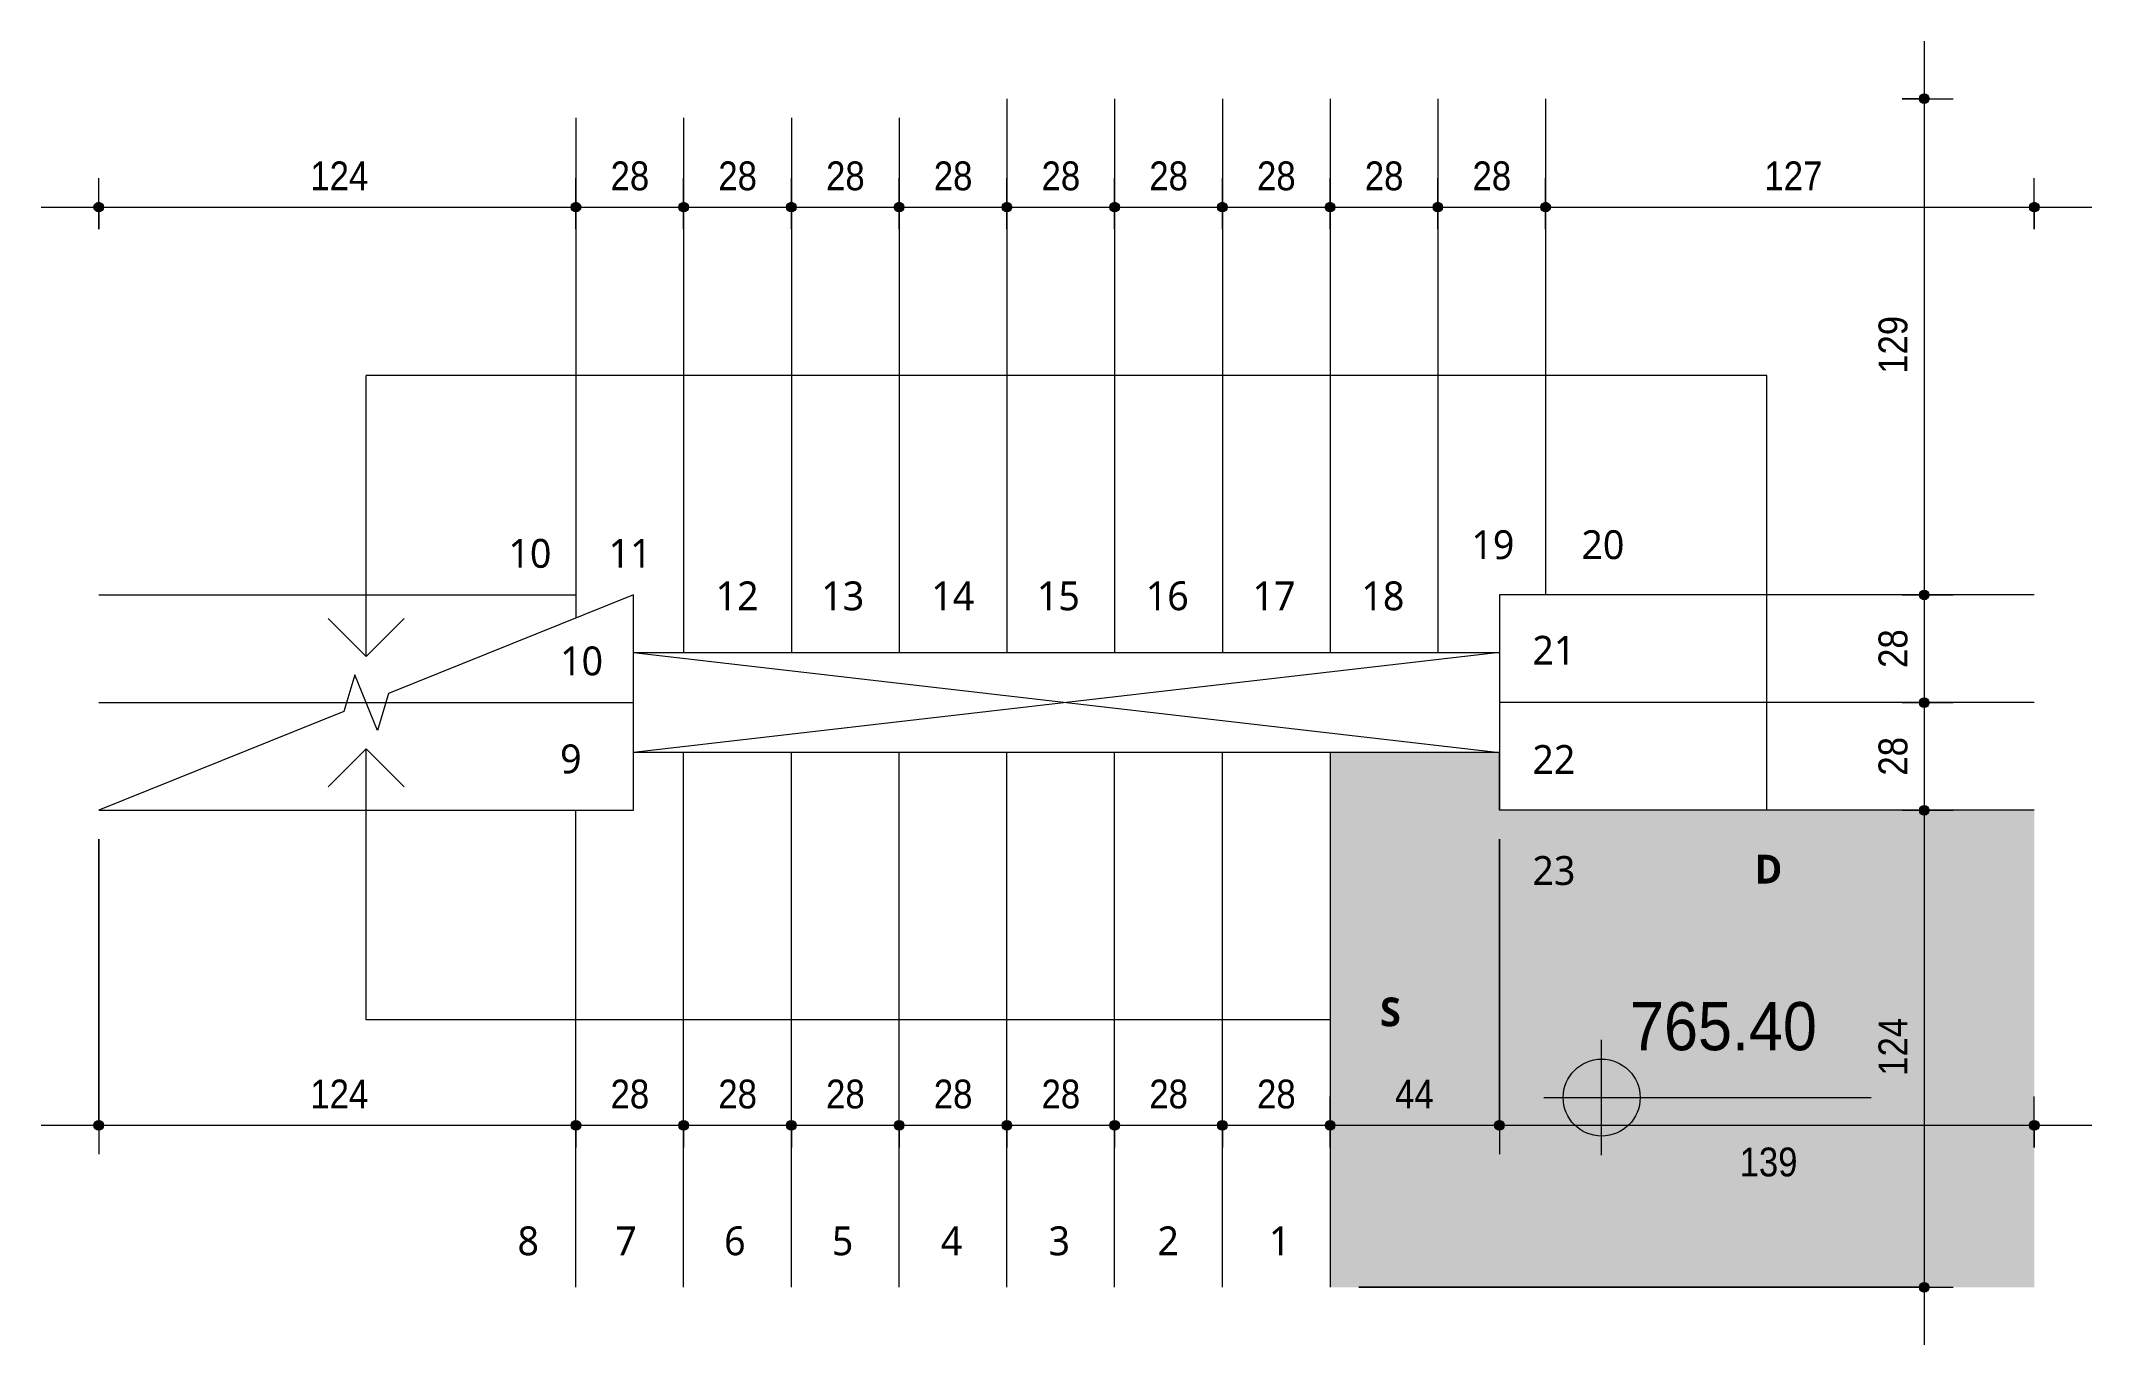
# Model space of a CAD drawing. Header units: centimetres. Extents: x -2136 to 34701, y -1430 to 84208.
# Drawn here: x 31724 to 32257, y 331 to 670 of the extents above.
import ezdxf

# ---------------------------------------------------------------- set-up
doc = ezdxf.new("R2010")
doc.units = ezdxf.units.CM
doc.linetypes.add('Projeção', pattern=[0.396875, 0.238125, -0.15875])
for name, color, linetype, lineweight in [('A-ANNO-DIMS', 7, 'Continuous', 9), ('A-ANNO-DIMS-50', 7, 'Continuous', 9), ('A-DETL', 7, 'Continuous', 18), ('A-DETL-GENF', 7, 'Continuous', 18), ('G-ANNO-DIMS', 7, 'Continuous', 9), ('G-ANNO-TEXT', 7, 'Continuous', 9), ('S-STRS', 7, 'Continuous', 18), ('S-STRS-MBND', 7, 'Projeção', 18)]:
    doc.layers.add(name, color=color, linetype=linetype, lineweight=lineweight)
doc.styles.add('Fira Sans', font='FiraSans-Regular.ttf', dxfattribs={"width": 0.95, "height": 12.5})
doc.styles.add('Fira Sans_2', font='FiraSans-Regular.ttf', dxfattribs={"width": 0.9, "height": 7.5})
doc.styles.add('Gadugi_3', font='gadugi.ttf', dxfattribs={"height": 7.5})
doc.styles.add('Gadugi_B', font='gadugib.ttf', dxfattribs={"height": 7.5})
doc.dimstyles.new('PED_R80_1_5mm_ACIMA_As_ESQ__R00_2', dxfattribs={"dimscale": 30.48, "dimtxt": 10.229846, "dimasz": 0.328084, "dimexe": 0.246063, "dimexo": 0.246063, "dimgap": 0.049213, "dimtad": 1, "dimdec": 1, "dimrnd": 0.5, "dimdsep": 46, "dimtxsty": 'Fira Sans_2', "dimblk1": 'DOTSMALL', "dimblk2": 'DOTSMALL', "dimsah": 1, "dimcen": 0.09, "dimdle": 0.492126, "dimazin": 0, "dimtfac": 1, "dimtdec": 4, "dimtix": 1, "dimtmove": 2, "dimatfit": 3, "dimfxl": 1, "dimtvp": 1, "dimtolj": 1, "dimtzin": 0, "dimarcsym": 2})
doc.dimstyles.new('PED_R80_1_5mm_ACIMA_As_ESQ__R00_7', dxfattribs={"dimscale": 30.48, "dimtxt": 10.229846, "dimasz": 0.328084, "dimexe": 0.246063, "dimexo": 0.246063, "dimgap": 0.049213, "dimtad": 1, "dimdec": 1, "dimrnd": 0.5, "dimdsep": 46, "dimtxsty": 'Fira Sans_2', "dimblk1": 'DOTSMALL', "dimblk2": 'DOTSMALL', "dimsah": 1, "dimcen": 0.09, "dimdle": 0.492126, "dimazin": 0, "dimtfac": 1, "dimtdec": 4, "dimtix": 1, "dimtmove": 0, "dimatfit": 3, "dimfxl": 1, "dimtvp": 1, "dimtolj": 1, "dimtzin": 0, "dimarcsym": 2})

# ---------------------------------------------------------------- blocks, each defined once
blk = doc.blocks.new('Elevações de ponto - M_Cota de elevação - Alvo preenchido-10609-PL K 101 - FORMA DA ESCADA 5º PAV')
at = {"layer": 'G-ANNO-DIMS'}
h = blk.add_hatch(color=256, dxfattribs=at)
edge = h.paths.add_edge_path(flags=0)
edge.add_line((0, 0), (-0.2, 0))
edge.add_arc((0, 0), 0.2, 90, 180, ccw=False)
edge.add_line((0, 0.2), (0, 0))
h = blk.add_hatch(color=256, dxfattribs=at)
edge = h.paths.add_edge_path(flags=0)
edge.add_line((0, 0), (0.2, 0))
edge.add_arc((0, 0), 0.2, 270, 360, ccw=False)
edge.add_line((0, -0.2), (0, 0))
for p, q in [((0, -0.3), (0, 0.3)), ((-0.3, 0), (1.4, 0))]:
    blk.add_line(p, q, dxfattribs=at)
blk.add_circle((0, 0), 0.2, dxfattribs=at)
blk = doc.blocks.new('DIMBLOCK1149-PL K 101 - FORMA DA ESCADA 5º PAV')
at = {"layer": 'A-ANNO-DIMS-50', "true_color": 0x000032}
h = blk.add_hatch(color=178, dxfattribs=at)
edge = h.paths.add_edge_path(flags=0)
edge.add_arc((31738.66, 626.56), 1.25, 0, 360)
h = blk.add_hatch(color=178, dxfattribs=at)
edge = h.paths.add_edge_path(flags=0)
edge.add_arc((31862.66, 626.56), 1.25, 0, 360)
at = {"layer": 'A-ANNO-DIMS-50', "color": 178, "true_color": 0x000032}
for p, q in [((31738.66, 620.83), (31738.66, 634.06)), ((31862.66, 620.83), (31862.66, 634.06)), ((31723.66, 626.56), (31862.66, 626.56)), ((31738.66, 626.56), (31738.66, 620.83)), ((31862.66, 626.56), (31862.66, 620.83))]:
    blk.add_line(p, q, dxfattribs=at)
for centre in [(31738.66, 626.56), (31862.66, 626.56)]:
    blk.add_circle(centre, 1.25, dxfattribs=at)
at = {"layer": 'A-ANNO-DIMS-50', "color": 0, "insert": (31793.64, 638.44), "char_height": 7.5, "width": 16.8399, "attachment_point": 1, "rotation": 0, "line_spacing_factor": 1.049215, "style": 'Fira Sans_2'}
blk.add_mtext('124', dxfattribs=at)
blk = doc.blocks.new('_DotSmall')
at = {"color": 0, "linetype": 'ByBlock', "const_width": 0.5}
blk.add_lwpolyline([(-0.0625, 0, 1), (0.0625, 0, 1)], format="xyb", close=True, dxfattribs=at)
blk = doc.blocks.new('DIMBLOCK1150-PL K 101 - FORMA DA ESCADA 5º PAV')
at = {"layer": 'A-ANNO-DIMS-50', "true_color": 0x000032}
h = blk.add_hatch(color=178, dxfattribs=at)
edge = h.paths.add_edge_path(flags=0)
edge.add_arc((31862.66, 626.56), 1.25, 0, 360)
h = blk.add_hatch(color=178, dxfattribs=at)
edge = h.paths.add_edge_path(flags=0)
edge.add_arc((31890.66, 626.56), 1.25, 0, 360)
at = {"layer": 'A-ANNO-DIMS-50', "color": 178, "true_color": 0x000032}
for p, q in [((31862.66, 620.83), (31862.66, 634.06)), ((31890.66, 620.83), (31890.66, 634.06)), ((31862.66, 626.56), (31890.66, 626.56)), ((31862.66, 626.56), (31862.66, 620.83)), ((31890.66, 626.56), (31890.66, 620.83))]:
    blk.add_line(p, q, dxfattribs=at)
for centre in [(31862.66, 626.56), (31890.66, 626.56)]:
    blk.add_circle(centre, 1.25, dxfattribs=at)
at = {"layer": 'A-ANNO-DIMS-50', "color": 0, "insert": (31871.67, 638.44), "char_height": 7.5, "width": 11.9611, "attachment_point": 1, "rotation": 0, "line_spacing_factor": 1.049215, "style": 'Fira Sans_2'}
blk.add_mtext('28', dxfattribs=at)
blk = doc.blocks.new('DIMBLOCK1151-PL K 101 - FORMA DA ESCADA 5º PAV')
at = {"layer": 'A-ANNO-DIMS-50', "true_color": 0x000032}
h = blk.add_hatch(color=178, dxfattribs=at)
edge = h.paths.add_edge_path(flags=0)
edge.add_arc((31890.66, 626.56), 1.25, 0, 360)
h = blk.add_hatch(color=178, dxfattribs=at)
edge = h.paths.add_edge_path(flags=0)
edge.add_arc((31918.66, 626.56), 1.25, 0, 360)
at = {"layer": 'A-ANNO-DIMS-50', "color": 178, "true_color": 0x000032}
for p, q in [((31890.66, 620.83), (31890.66, 634.06)), ((31918.66, 620.83), (31918.66, 634.06)), ((31890.66, 626.56), (31918.66, 626.56)), ((31890.66, 626.56), (31890.66, 620.83)), ((31918.66, 626.56), (31918.66, 620.83))]:
    blk.add_line(p, q, dxfattribs=at)
for centre in [(31890.66, 626.56), (31918.66, 626.56)]:
    blk.add_circle(centre, 1.25, dxfattribs=at)
at = {"layer": 'A-ANNO-DIMS-50', "color": 0, "insert": (31899.67, 638.44), "char_height": 7.5, "width": 11.9611, "attachment_point": 1, "rotation": 0, "line_spacing_factor": 1.049215, "style": 'Fira Sans_2'}
blk.add_mtext('28', dxfattribs=at)
blk = doc.blocks.new('DIMBLOCK1152-PL K 101 - FORMA DA ESCADA 5º PAV')
at = {"layer": 'A-ANNO-DIMS-50', "true_color": 0x000032}
h = blk.add_hatch(color=178, dxfattribs=at)
edge = h.paths.add_edge_path(flags=0)
edge.add_arc((31918.66, 626.56), 1.25, 0, 360)
h = blk.add_hatch(color=178, dxfattribs=at)
edge = h.paths.add_edge_path(flags=0)
edge.add_arc((31946.66, 626.56), 1.25, 0, 360)
at = {"layer": 'A-ANNO-DIMS-50', "color": 178, "true_color": 0x000032}
for p, q in [((31918.66, 620.83), (31918.66, 634.06)), ((31946.66, 620.83), (31946.66, 634.06)), ((31918.66, 626.56), (31946.66, 626.56)), ((31918.66, 626.56), (31918.66, 620.83)), ((31946.66, 626.56), (31946.66, 620.83))]:
    blk.add_line(p, q, dxfattribs=at)
for centre in [(31918.66, 626.56), (31946.66, 626.56)]:
    blk.add_circle(centre, 1.25, dxfattribs=at)
at = {"layer": 'A-ANNO-DIMS-50', "color": 0, "insert": (31927.67, 638.44), "char_height": 7.5, "width": 11.9611, "attachment_point": 1, "rotation": 0, "line_spacing_factor": 1.049215, "style": 'Fira Sans_2'}
blk.add_mtext('28', dxfattribs=at)
blk = doc.blocks.new('DIMBLOCK1153-PL K 101 - FORMA DA ESCADA 5º PAV')
at = {"layer": 'A-ANNO-DIMS-50', "true_color": 0x000032}
h = blk.add_hatch(color=178, dxfattribs=at)
edge = h.paths.add_edge_path(flags=0)
edge.add_arc((31946.66, 626.56), 1.25, 0, 360)
h = blk.add_hatch(color=178, dxfattribs=at)
edge = h.paths.add_edge_path(flags=0)
edge.add_arc((31974.66, 626.56), 1.25, 0, 360)
at = {"layer": 'A-ANNO-DIMS-50', "color": 178, "true_color": 0x000032}
for p, q in [((31946.66, 620.83), (31946.66, 634.06)), ((31974.66, 620.83), (31974.66, 634.06)), ((31946.66, 626.56), (31974.66, 626.56)), ((31946.66, 626.56), (31946.66, 620.83)), ((31974.66, 626.56), (31974.66, 620.83))]:
    blk.add_line(p, q, dxfattribs=at)
for centre in [(31946.66, 626.56), (31974.66, 626.56)]:
    blk.add_circle(centre, 1.25, dxfattribs=at)
at = {"layer": 'A-ANNO-DIMS-50', "color": 0, "insert": (31955.67, 638.44), "char_height": 7.5, "width": 11.9611, "attachment_point": 1, "rotation": 0, "line_spacing_factor": 1.049215, "style": 'Fira Sans_2'}
blk.add_mtext('28', dxfattribs=at)
blk = doc.blocks.new('DIMBLOCK1154-PL K 101 - FORMA DA ESCADA 5º PAV')
at = {"layer": 'A-ANNO-DIMS-50', "true_color": 0x000032}
h = blk.add_hatch(color=178, dxfattribs=at)
edge = h.paths.add_edge_path(flags=0)
edge.add_arc((31974.66, 626.56), 1.25, 0, 360)
h = blk.add_hatch(color=178, dxfattribs=at)
edge = h.paths.add_edge_path(flags=0)
edge.add_arc((32002.66, 626.56), 1.25, 0, 360)
at = {"layer": 'A-ANNO-DIMS-50', "color": 178, "true_color": 0x000032}
for p, q in [((31974.66, 620.83), (31974.66, 634.06)), ((32002.66, 620.83), (32002.66, 634.06)), ((31974.66, 626.56), (32002.66, 626.56)), ((31974.66, 626.56), (31974.66, 620.83)), ((32002.66, 626.56), (32002.66, 620.83))]:
    blk.add_line(p, q, dxfattribs=at)
for centre in [(31974.66, 626.56), (32002.66, 626.56)]:
    blk.add_circle(centre, 1.25, dxfattribs=at)
at = {"layer": 'A-ANNO-DIMS-50', "color": 0, "insert": (31983.67, 638.44), "char_height": 7.5, "width": 11.9611, "attachment_point": 1, "rotation": 0, "line_spacing_factor": 1.049215, "style": 'Fira Sans_2'}
blk.add_mtext('28', dxfattribs=at)
blk = doc.blocks.new('DIMBLOCK1155-PL K 101 - FORMA DA ESCADA 5º PAV')
at = {"layer": 'A-ANNO-DIMS-50', "true_color": 0x000032}
h = blk.add_hatch(color=178, dxfattribs=at)
edge = h.paths.add_edge_path(flags=0)
edge.add_arc((32002.66, 626.56), 1.25, 0, 360)
h = blk.add_hatch(color=178, dxfattribs=at)
edge = h.paths.add_edge_path(flags=0)
edge.add_arc((32030.66, 626.56), 1.25, 0, 360)
at = {"layer": 'A-ANNO-DIMS-50', "color": 178, "true_color": 0x000032}
for p, q in [((32002.66, 620.83), (32002.66, 634.06)), ((32030.66, 620.83), (32030.66, 634.06)), ((32002.66, 626.56), (32030.66, 626.56)), ((32002.66, 626.56), (32002.66, 620.83)), ((32030.66, 626.56), (32030.66, 620.83))]:
    blk.add_line(p, q, dxfattribs=at)
for centre in [(32002.66, 626.56), (32030.66, 626.56)]:
    blk.add_circle(centre, 1.25, dxfattribs=at)
at = {"layer": 'A-ANNO-DIMS-50', "color": 0, "insert": (32011.67, 638.44), "char_height": 7.5, "width": 11.9611, "attachment_point": 1, "rotation": 0, "line_spacing_factor": 1.049215, "style": 'Fira Sans_2'}
blk.add_mtext('28', dxfattribs=at)
blk = doc.blocks.new('DIMBLOCK1156-PL K 101 - FORMA DA ESCADA 5º PAV')
at = {"layer": 'A-ANNO-DIMS-50', "true_color": 0x000032}
h = blk.add_hatch(color=178, dxfattribs=at)
edge = h.paths.add_edge_path(flags=0)
edge.add_arc((32030.66, 626.56), 1.25, 0, 360)
h = blk.add_hatch(color=178, dxfattribs=at)
edge = h.paths.add_edge_path(flags=0)
edge.add_arc((32058.66, 626.56), 1.25, 0, 360)
at = {"layer": 'A-ANNO-DIMS-50', "color": 178, "true_color": 0x000032}
for p, q in [((32030.66, 620.83), (32030.66, 634.06)), ((32058.66, 620.83), (32058.66, 634.06)), ((32030.66, 626.56), (32058.66, 626.56)), ((32030.66, 626.56), (32030.66, 620.83)), ((32058.66, 626.56), (32058.66, 620.83))]:
    blk.add_line(p, q, dxfattribs=at)
for centre in [(32030.66, 626.56), (32058.66, 626.56)]:
    blk.add_circle(centre, 1.25, dxfattribs=at)
at = {"layer": 'A-ANNO-DIMS-50', "color": 0, "insert": (32039.67, 638.44), "char_height": 7.5, "width": 11.9611, "attachment_point": 1, "rotation": 0, "line_spacing_factor": 1.049215, "style": 'Fira Sans_2'}
blk.add_mtext('28', dxfattribs=at)
blk = doc.blocks.new('DIMBLOCK1157-PL K 101 - FORMA DA ESCADA 5º PAV')
at = {"layer": 'A-ANNO-DIMS-50', "true_color": 0x000032}
h = blk.add_hatch(color=178, dxfattribs=at)
edge = h.paths.add_edge_path(flags=0)
edge.add_arc((32058.66, 626.56), 1.25, 0, 360)
h = blk.add_hatch(color=178, dxfattribs=at)
edge = h.paths.add_edge_path(flags=0)
edge.add_arc((32086.66, 626.56), 1.25, 0, 360)
at = {"layer": 'A-ANNO-DIMS-50', "color": 178, "true_color": 0x000032}
for p, q in [((32058.66, 620.83), (32058.66, 634.06)), ((32086.66, 620.83), (32086.66, 634.06)), ((32058.66, 626.56), (32086.66, 626.56)), ((32058.66, 626.56), (32058.66, 620.83)), ((32086.66, 626.56), (32086.66, 620.83))]:
    blk.add_line(p, q, dxfattribs=at)
for centre in [(32058.66, 626.56), (32086.66, 626.56)]:
    blk.add_circle(centre, 1.25, dxfattribs=at)
at = {"layer": 'A-ANNO-DIMS-50', "color": 0, "insert": (32067.67, 638.44), "char_height": 7.5, "width": 11.9611, "attachment_point": 1, "rotation": 0, "line_spacing_factor": 1.049215, "style": 'Fira Sans_2'}
blk.add_mtext('28', dxfattribs=at)
blk = doc.blocks.new('DIMBLOCK1158-PL K 101 - FORMA DA ESCADA 5º PAV')
at = {"layer": 'A-ANNO-DIMS-50', "true_color": 0x000032}
h = blk.add_hatch(color=178, dxfattribs=at)
edge = h.paths.add_edge_path(flags=0)
edge.add_arc((32086.66, 626.56), 1.25, 0, 360)
h = blk.add_hatch(color=178, dxfattribs=at)
edge = h.paths.add_edge_path(flags=0)
edge.add_arc((32114.66, 626.56), 1.25, 0, 360)
at = {"layer": 'A-ANNO-DIMS-50', "color": 178, "true_color": 0x000032}
for p, q in [((32086.66, 620.83), (32086.66, 634.06)), ((32114.66, 620.83), (32114.66, 634.06)), ((32086.66, 626.56), (32114.66, 626.56)), ((32086.66, 626.56), (32086.66, 620.83)), ((32114.66, 626.56), (32114.66, 620.83))]:
    blk.add_line(p, q, dxfattribs=at)
for centre in [(32086.66, 626.56), (32114.66, 626.56)]:
    blk.add_circle(centre, 1.25, dxfattribs=at)
at = {"layer": 'A-ANNO-DIMS-50', "color": 0, "insert": (32095.67, 638.44), "char_height": 7.5, "width": 11.9611, "attachment_point": 1, "rotation": 0, "line_spacing_factor": 1.049215, "style": 'Fira Sans_2'}
blk.add_mtext('28', dxfattribs=at)
blk = doc.blocks.new('DIMBLOCK1159-PL K 101 - FORMA DA ESCADA 5º PAV')
at = {"layer": 'A-ANNO-DIMS-50', "true_color": 0x000032}
h = blk.add_hatch(color=178, dxfattribs=at)
edge = h.paths.add_edge_path(flags=0)
edge.add_arc((32114.66, 626.56), 1.25, 0, 360)
h = blk.add_hatch(color=178, dxfattribs=at)
edge = h.paths.add_edge_path(flags=0)
edge.add_arc((32241.66, 626.56), 1.25, 0, 360)
at = {"layer": 'A-ANNO-DIMS-50', "color": 178, "true_color": 0x000032}
for p, q in [((32114.66, 620.83), (32114.66, 634.06)), ((32241.66, 620.83), (32241.66, 634.06)), ((32114.66, 626.56), (32256.66, 626.56)), ((32114.66, 626.56), (32114.66, 620.83)), ((32241.66, 626.56), (32241.66, 620.83))]:
    blk.add_line(p, q, dxfattribs=at)
for centre in [(32114.66, 626.56), (32241.66, 626.56)]:
    blk.add_circle(centre, 1.25, dxfattribs=at)
at = {"layer": 'A-ANNO-DIMS-50', "color": 0, "insert": (32171.53, 638.44), "char_height": 7.5, "width": 15.8956, "attachment_point": 1, "rotation": 0, "line_spacing_factor": 1.049215, "style": 'Fira Sans_2'}
blk.add_mtext('127', dxfattribs=at)
blk = doc.blocks.new('DIMBLOCK1160-PL K 101 - FORMA DA ESCADA 5º PAV')
at = {"layer": 'A-ANNO-DIMS-50', "true_color": 0x000032}
h = blk.add_hatch(color=178, dxfattribs=at)
edge = h.paths.add_edge_path(flags=0)
edge.add_arc((32213.06, 654.75), 1.25, 0, 360)
h = blk.add_hatch(color=178, dxfattribs=at)
edge = h.paths.add_edge_path(flags=0)
edge.add_arc((32213.06, 525.75), 1.25, 0, 360)
at = {"layer": 'A-ANNO-DIMS-50', "color": 178, "true_color": 0x000032}
for p, q in [((32213.06, 669.75), (32213.06, 525.75)), ((32207.33, 654.75), (32220.56, 654.75)), ((32213.06, 654.75), (32207.33, 654.75)), ((32207.33, 525.75), (32220.56, 525.75)), ((32213.06, 525.75), (32207.33, 525.75))]:
    blk.add_line(p, q, dxfattribs=at)
for centre in [(32213.06, 654.75), (32213.06, 525.75)]:
    blk.add_circle(centre, 1.25, dxfattribs=at)
at = {"layer": 'A-ANNO-DIMS-50', "color": 0, "insert": (32201.18, 583.23), "char_height": 7.5, "width": 16.8399, "attachment_point": 1, "rotation": 90, "line_spacing_factor": 1.049215, "style": 'Fira Sans_2'}
blk.add_mtext('129', dxfattribs=at)
blk = doc.blocks.new('DIMBLOCK1161-PL K 101 - FORMA DA ESCADA 5º PAV')
at = {"layer": 'A-ANNO-DIMS-50', "true_color": 0x000032}
h = blk.add_hatch(color=178, dxfattribs=at)
edge = h.paths.add_edge_path(flags=0)
edge.add_arc((32213.06, 525.75), 1.25, 0, 360)
h = blk.add_hatch(color=178, dxfattribs=at)
edge = h.paths.add_edge_path(flags=0)
edge.add_arc((32213.06, 497.75), 1.25, 0, 360)
at = {"layer": 'A-ANNO-DIMS-50', "color": 178, "true_color": 0x000032}
for p, q in [((32207.33, 525.75), (32220.56, 525.75)), ((32213.06, 525.75), (32207.33, 525.75)), ((32213.06, 525.75), (32213.06, 497.75)), ((32207.33, 497.75), (32220.56, 497.75)), ((32213.06, 497.75), (32207.33, 497.75))]:
    blk.add_line(p, q, dxfattribs=at)
for centre in [(32213.06, 525.75), (32213.06, 497.75)]:
    blk.add_circle(centre, 1.25, dxfattribs=at)
at = {"layer": 'A-ANNO-DIMS-50', "color": 0, "insert": (32201.18, 506.77), "char_height": 7.5, "width": 11.9611, "attachment_point": 1, "rotation": 90, "line_spacing_factor": 1.049215, "style": 'Fira Sans_2'}
blk.add_mtext('28', dxfattribs=at)
blk = doc.blocks.new('DIMBLOCK1162-PL K 101 - FORMA DA ESCADA 5º PAV')
at = {"layer": 'A-ANNO-DIMS-50', "true_color": 0x000032}
h = blk.add_hatch(color=178, dxfattribs=at)
edge = h.paths.add_edge_path(flags=0)
edge.add_arc((32213.06, 497.75), 1.25, 0, 360)
h = blk.add_hatch(color=178, dxfattribs=at)
edge = h.paths.add_edge_path(flags=0)
edge.add_arc((32213.06, 469.75), 1.25, 0, 360)
at = {"layer": 'A-ANNO-DIMS-50', "color": 178, "true_color": 0x000032}
for p, q in [((32207.33, 497.75), (32220.56, 497.75)), ((32213.06, 497.75), (32207.33, 497.75)), ((32213.06, 497.75), (32213.06, 469.75)), ((32207.33, 469.75), (32220.56, 469.75)), ((32213.06, 469.75), (32207.33, 469.75))]:
    blk.add_line(p, q, dxfattribs=at)
for centre in [(32213.06, 497.75), (32213.06, 469.75)]:
    blk.add_circle(centre, 1.25, dxfattribs=at)
at = {"layer": 'A-ANNO-DIMS-50', "color": 0, "insert": (32201.18, 478.77), "char_height": 7.5, "width": 11.9611, "attachment_point": 1, "rotation": 90, "line_spacing_factor": 1.049215, "style": 'Fira Sans_2'}
blk.add_mtext('28', dxfattribs=at)
blk = doc.blocks.new('DIMBLOCK1163-PL K 101 - FORMA DA ESCADA 5º PAV')
at = {"layer": 'A-ANNO-DIMS-50', "true_color": 0x000032}
h = blk.add_hatch(color=178, dxfattribs=at)
edge = h.paths.add_edge_path(flags=0)
edge.add_arc((32213.06, 469.75), 1.25, 0, 360)
h = blk.add_hatch(color=178, dxfattribs=at)
edge = h.paths.add_edge_path(flags=0)
edge.add_arc((32213.06, 345.75), 1.25, 0, 360)
at = {"layer": 'A-ANNO-DIMS-50', "color": 178, "true_color": 0x000032}
for p, q in [((32207.33, 469.75), (32220.56, 469.75)), ((32213.06, 469.75), (32207.33, 469.75)), ((32213.06, 469.75), (32213.06, 330.75)), ((32066.16, 345.75), (32220.56, 345.75)), ((32213.06, 345.75), (32066.16, 345.75))]:
    blk.add_line(p, q, dxfattribs=at)
for centre in [(32213.06, 469.75), (32213.06, 345.75)]:
    blk.add_circle(centre, 1.25, dxfattribs=at)
at = {"layer": 'A-ANNO-DIMS-50', "color": 0, "insert": (32201.18, 400.73), "char_height": 7.5, "width": 16.8399, "attachment_point": 1, "rotation": 90, "line_spacing_factor": 1.049215, "style": 'Fira Sans_2'}
blk.add_mtext('124', dxfattribs=at)
blk = doc.blocks.new('DIMBLOCK1164-PL K 101 - FORMA DA ESCADA 5º PAV')
at = {"layer": 'A-ANNO-DIMS-50', "true_color": 0x000032}
h = blk.add_hatch(color=178, dxfattribs=at)
edge = h.paths.add_edge_path(flags=0)
edge.add_arc((31738.66, 387.86), 1.25, 0, 360)
h = blk.add_hatch(color=178, dxfattribs=at)
edge = h.paths.add_edge_path(flags=0)
edge.add_arc((31862.66, 387.86), 1.25, 0, 360)
at = {"layer": 'A-ANNO-DIMS-50', "color": 178, "true_color": 0x000032}
for p, q in [((31738.66, 462.25), (31738.66, 380.36)), ((31738.66, 387.86), (31738.66, 462.25)), ((31862.66, 382.13), (31862.66, 395.36)), ((31723.66, 387.86), (31862.66, 387.86)), ((31862.66, 387.86), (31862.66, 382.13))]:
    blk.add_line(p, q, dxfattribs=at)
for centre in [(31738.66, 387.86), (31862.66, 387.86)]:
    blk.add_circle(centre, 1.25, dxfattribs=at)
at = {"layer": 'A-ANNO-DIMS-50', "color": 0, "insert": (31793.64, 399.75), "char_height": 7.5, "width": 16.8399, "attachment_point": 1, "line_spacing_factor": 1.049215, "style": 'Fira Sans_2'}
blk.add_mtext('124', dxfattribs=at)
blk = doc.blocks.new('DIMBLOCK1165-PL K 101 - FORMA DA ESCADA 5º PAV')
at = {"layer": 'A-ANNO-DIMS-50', "true_color": 0x000032}
h = blk.add_hatch(color=178, dxfattribs=at)
edge = h.paths.add_edge_path(flags=0)
edge.add_arc((31862.66, 387.86), 1.25, 0, 360)
h = blk.add_hatch(color=178, dxfattribs=at)
edge = h.paths.add_edge_path(flags=0)
edge.add_arc((31890.66, 387.86), 1.25, 0, 360)
at = {"layer": 'A-ANNO-DIMS-50', "color": 178, "true_color": 0x000032}
for p, q in [((31862.66, 382.13), (31862.66, 395.36)), ((31890.66, 382.13), (31890.66, 395.36)), ((31862.66, 387.86), (31890.66, 387.86)), ((31862.66, 387.86), (31862.66, 382.13)), ((31890.66, 387.86), (31890.66, 382.13))]:
    blk.add_line(p, q, dxfattribs=at)
for centre in [(31862.66, 387.86), (31890.66, 387.86)]:
    blk.add_circle(centre, 1.25, dxfattribs=at)
at = {"layer": 'A-ANNO-DIMS-50', "color": 0, "insert": (31871.67, 399.75), "char_height": 7.5, "width": 11.9611, "attachment_point": 1, "line_spacing_factor": 1.049215, "style": 'Fira Sans_2'}
blk.add_mtext('28', dxfattribs=at)
blk = doc.blocks.new('DIMBLOCK1166-PL K 101 - FORMA DA ESCADA 5º PAV')
at = {"layer": 'A-ANNO-DIMS-50', "true_color": 0x000032}
h = blk.add_hatch(color=178, dxfattribs=at)
edge = h.paths.add_edge_path(flags=0)
edge.add_arc((31890.66, 387.86), 1.25, 0, 360)
h = blk.add_hatch(color=178, dxfattribs=at)
edge = h.paths.add_edge_path(flags=0)
edge.add_arc((31918.66, 387.86), 1.25, 0, 360)
at = {"layer": 'A-ANNO-DIMS-50', "color": 178, "true_color": 0x000032}
for p, q in [((31890.66, 382.13), (31890.66, 395.36)), ((31918.66, 382.13), (31918.66, 395.36)), ((31890.66, 387.86), (31918.66, 387.86)), ((31890.66, 387.86), (31890.66, 382.13)), ((31918.66, 387.86), (31918.66, 382.13))]:
    blk.add_line(p, q, dxfattribs=at)
for centre in [(31890.66, 387.86), (31918.66, 387.86)]:
    blk.add_circle(centre, 1.25, dxfattribs=at)
at = {"layer": 'A-ANNO-DIMS-50', "color": 0, "insert": (31899.67, 399.75), "char_height": 7.5, "width": 11.9611, "attachment_point": 1, "line_spacing_factor": 1.049215, "style": 'Fira Sans_2'}
blk.add_mtext('28', dxfattribs=at)
blk = doc.blocks.new('DIMBLOCK1167-PL K 101 - FORMA DA ESCADA 5º PAV')
at = {"layer": 'A-ANNO-DIMS-50', "true_color": 0x000032}
h = blk.add_hatch(color=178, dxfattribs=at)
edge = h.paths.add_edge_path(flags=0)
edge.add_arc((31918.66, 387.86), 1.25, 0, 360)
h = blk.add_hatch(color=178, dxfattribs=at)
edge = h.paths.add_edge_path(flags=0)
edge.add_arc((31946.66, 387.86), 1.25, 0, 360)
at = {"layer": 'A-ANNO-DIMS-50', "color": 178, "true_color": 0x000032}
for p, q in [((31918.66, 382.13), (31918.66, 395.36)), ((31946.66, 382.13), (31946.66, 395.36)), ((31918.66, 387.86), (31946.66, 387.86)), ((31918.66, 387.86), (31918.66, 382.13)), ((31946.66, 387.86), (31946.66, 382.13))]:
    blk.add_line(p, q, dxfattribs=at)
for centre in [(31918.66, 387.86), (31946.66, 387.86)]:
    blk.add_circle(centre, 1.25, dxfattribs=at)
at = {"layer": 'A-ANNO-DIMS-50', "color": 0, "insert": (31927.67, 399.75), "char_height": 7.5, "width": 11.9611, "attachment_point": 1, "line_spacing_factor": 1.049215, "style": 'Fira Sans_2'}
blk.add_mtext('28', dxfattribs=at)
blk = doc.blocks.new('DIMBLOCK1168-PL K 101 - FORMA DA ESCADA 5º PAV')
at = {"layer": 'A-ANNO-DIMS-50', "true_color": 0x000032}
h = blk.add_hatch(color=178, dxfattribs=at)
edge = h.paths.add_edge_path(flags=0)
edge.add_arc((31946.66, 387.86), 1.25, 0, 360)
h = blk.add_hatch(color=178, dxfattribs=at)
edge = h.paths.add_edge_path(flags=0)
edge.add_arc((31974.66, 387.86), 1.25, 0, 360)
at = {"layer": 'A-ANNO-DIMS-50', "color": 178, "true_color": 0x000032}
for p, q in [((31946.66, 382.13), (31946.66, 395.36)), ((31974.66, 382.13), (31974.66, 395.36)), ((31946.66, 387.86), (31974.66, 387.86)), ((31946.66, 387.86), (31946.66, 382.13)), ((31974.66, 387.86), (31974.66, 382.13))]:
    blk.add_line(p, q, dxfattribs=at)
for centre in [(31946.66, 387.86), (31974.66, 387.86)]:
    blk.add_circle(centre, 1.25, dxfattribs=at)
at = {"layer": 'A-ANNO-DIMS-50', "color": 0, "insert": (31955.67, 399.75), "char_height": 7.5, "width": 11.9611, "attachment_point": 1, "line_spacing_factor": 1.049215, "style": 'Fira Sans_2'}
blk.add_mtext('28', dxfattribs=at)
blk = doc.blocks.new('DIMBLOCK1169-PL K 101 - FORMA DA ESCADA 5º PAV')
at = {"layer": 'A-ANNO-DIMS-50', "true_color": 0x000032}
h = blk.add_hatch(color=178, dxfattribs=at)
edge = h.paths.add_edge_path(flags=0)
edge.add_arc((31974.66, 387.86), 1.25, 0, 360)
h = blk.add_hatch(color=178, dxfattribs=at)
edge = h.paths.add_edge_path(flags=0)
edge.add_arc((32002.66, 387.86), 1.25, 0, 360)
at = {"layer": 'A-ANNO-DIMS-50', "color": 178, "true_color": 0x000032}
for p, q in [((31974.66, 382.13), (31974.66, 395.36)), ((32002.66, 382.13), (32002.66, 395.36)), ((31974.66, 387.86), (32002.66, 387.86)), ((31974.66, 387.86), (31974.66, 382.13)), ((32002.66, 387.86), (32002.66, 382.13))]:
    blk.add_line(p, q, dxfattribs=at)
for centre in [(31974.66, 387.86), (32002.66, 387.86)]:
    blk.add_circle(centre, 1.25, dxfattribs=at)
at = {"layer": 'A-ANNO-DIMS-50', "color": 0, "insert": (31983.67, 399.75), "char_height": 7.5, "width": 11.9611, "attachment_point": 1, "line_spacing_factor": 1.049215, "style": 'Fira Sans_2'}
blk.add_mtext('28', dxfattribs=at)
blk = doc.blocks.new('DIMBLOCK1170-PL K 101 - FORMA DA ESCADA 5º PAV')
at = {"layer": 'A-ANNO-DIMS-50', "true_color": 0x000032}
h = blk.add_hatch(color=178, dxfattribs=at)
edge = h.paths.add_edge_path(flags=0)
edge.add_arc((32002.66, 387.86), 1.25, 0, 360)
h = blk.add_hatch(color=178, dxfattribs=at)
edge = h.paths.add_edge_path(flags=0)
edge.add_arc((32030.66, 387.86), 1.25, 0, 360)
at = {"layer": 'A-ANNO-DIMS-50', "color": 178, "true_color": 0x000032}
for p, q in [((32002.66, 382.13), (32002.66, 395.36)), ((32030.66, 382.13), (32030.66, 395.36)), ((32002.66, 387.86), (32030.66, 387.86)), ((32002.66, 387.86), (32002.66, 382.13)), ((32030.66, 387.86), (32030.66, 382.13))]:
    blk.add_line(p, q, dxfattribs=at)
for centre in [(32002.66, 387.86), (32030.66, 387.86)]:
    blk.add_circle(centre, 1.25, dxfattribs=at)
at = {"layer": 'A-ANNO-DIMS-50', "color": 0, "insert": (32011.67, 399.75), "char_height": 7.5, "width": 11.9611, "attachment_point": 1, "line_spacing_factor": 1.049215, "style": 'Fira Sans_2'}
blk.add_mtext('28', dxfattribs=at)
blk = doc.blocks.new('DIMBLOCK1171-PL K 101 - FORMA DA ESCADA 5º PAV')
at = {"layer": 'A-ANNO-DIMS-50', "true_color": 0x000032}
h = blk.add_hatch(color=178, dxfattribs=at)
edge = h.paths.add_edge_path(flags=0)
edge.add_arc((32030.66, 387.86), 1.25, 0, 360)
h = blk.add_hatch(color=178, dxfattribs=at)
edge = h.paths.add_edge_path(flags=0)
edge.add_arc((32058.66, 387.86), 1.25, 0, 360)
at = {"layer": 'A-ANNO-DIMS-50', "color": 178, "true_color": 0x000032}
for p, q in [((32030.66, 382.13), (32030.66, 395.36)), ((32058.66, 382.13), (32058.66, 395.36)), ((32030.66, 387.86), (32058.66, 387.86)), ((32030.66, 387.86), (32030.66, 382.13)), ((32058.66, 387.86), (32058.66, 382.13))]:
    blk.add_line(p, q, dxfattribs=at)
for centre in [(32030.66, 387.86), (32058.66, 387.86)]:
    blk.add_circle(centre, 1.25, dxfattribs=at)
at = {"layer": 'A-ANNO-DIMS-50', "color": 0, "insert": (32039.67, 399.75), "char_height": 7.5, "width": 11.9611, "attachment_point": 1, "line_spacing_factor": 1.049215, "style": 'Fira Sans_2'}
blk.add_mtext('28', dxfattribs=at)
blk = doc.blocks.new('DIMBLOCK1172-PL K 101 - FORMA DA ESCADA 5º PAV')
at = {"layer": 'A-ANNO-DIMS-50', "true_color": 0x000032}
h = blk.add_hatch(color=178, dxfattribs=at)
edge = h.paths.add_edge_path(flags=0)
edge.add_arc((32058.66, 387.86), 1.25, 0, 360)
h = blk.add_hatch(color=178, dxfattribs=at)
edge = h.paths.add_edge_path(flags=0)
edge.add_arc((32102.66, 387.86), 1.25, 0, 360)
at = {"layer": 'A-ANNO-DIMS-50', "color": 178, "true_color": 0x000032}
for p, q in [((32102.66, 462.25), (32102.66, 380.36)), ((32102.66, 387.86), (32102.66, 462.25)), ((32058.66, 382.13), (32058.66, 395.36)), ((32058.66, 387.86), (32102.66, 387.86)), ((32058.66, 387.86), (32058.66, 382.13))]:
    blk.add_line(p, q, dxfattribs=at)
for centre in [(32058.66, 387.86), (32102.66, 387.86)]:
    blk.add_circle(centre, 1.25, dxfattribs=at)
at = {"layer": 'A-ANNO-DIMS-50', "color": 0, "insert": (32075.54, 399.75), "char_height": 7.5, "width": 12.2758, "attachment_point": 1, "line_spacing_factor": 1.049215, "style": 'Fira Sans_2'}
blk.add_mtext('44', dxfattribs=at)
blk = doc.blocks.new('DIMBLOCK1173-PL K 101 - FORMA DA ESCADA 5º PAV')
at = {"layer": 'A-ANNO-DIMS-50', "true_color": 0x000032}
h = blk.add_hatch(color=178, dxfattribs=at)
edge = h.paths.add_edge_path(flags=0)
edge.add_arc((32102.66, 387.86), 1.25, 0, 360)
h = blk.add_hatch(color=178, dxfattribs=at)
edge = h.paths.add_edge_path(flags=0)
edge.add_arc((32241.66, 387.86), 1.25, 0, 360)
at = {"layer": 'A-ANNO-DIMS-50', "color": 178, "true_color": 0x000032}
for p, q in [((32102.66, 462.25), (32102.66, 380.36)), ((32102.66, 387.86), (32102.66, 462.25)), ((32241.66, 382.13), (32241.66, 395.36)), ((32102.66, 387.86), (32256.66, 387.86)), ((32241.66, 387.86), (32241.66, 382.13))]:
    blk.add_line(p, q, dxfattribs=at)
for centre in [(32102.66, 387.86), (32241.66, 387.86)]:
    blk.add_circle(centre, 1.25, dxfattribs=at)
at = {"layer": 'A-ANNO-DIMS-50', "color": 0, "insert": (32165.07, 382.08), "char_height": 7.5, "width": 16.9973, "attachment_point": 1, "line_spacing_factor": 1.049215, "style": 'Fira Sans_2'}
blk.add_mtext('139', dxfattribs=at)

msp = doc.modelspace()

# ---------------------------------------------------------------- hatches: boundary and pattern name
at = {"layer": 'A-DETL-GENF', "true_color": 0xa7d7e1}
msp.add_hatch(color=9, dxfattribs=at).paths.add_polyline_path([(32058.66, 345.75), (32241.66, 345.75), (32241.66, 469.75), (32102.66, 469.75), (32102.66, 484.75), (32058.66, 484.75)], flags=0)

# ---------------------------------------------------------------- linework, layer by layer
at = {"layer": 'A-DETL'}
for p, q in [((32172.16, 582.75), (31808.16, 582.75)), ((31808.16, 509.75), (31808.16, 582.75)), ((32172.16, 469.75), (32172.16, 582.75)), ((31808.16, 509.75), (31798.26, 519.65)), ((31808.16, 509.75), (31818.05, 519.65)), ((31877.66, 510.75), (32102.66, 484.75)), ((32102.66, 510.75), (31877.66, 484.75)), ((31808.16, 485.75), (31798.26, 475.85)), ((31808.16, 415.25), (31808.16, 485.75)), ((31808.16, 485.75), (31818.05, 475.85)), ((32058.66, 484.75), (32058.66, 345.75)), ((32102.66, 484.75), (32058.66, 484.75)), ((32102.66, 469.75), (32102.66, 484.75)), ((32102.66, 484.75), (32102.66, 469.75)), ((32241.66, 469.75), (32102.66, 469.75)), ((32058.66, 415.25), (31808.16, 415.25))]:
    msp.add_line(p, q, dxfattribs=at)
at = {"layer": 'S-STRS', "linetype": 'Projeção'}
for p, q in [((31974.66, 654.75), (31974.66, 510.75)), ((32002.66, 654.75), (32002.66, 510.75)), ((32030.66, 654.75), (32030.66, 510.75)), ((32058.66, 654.75), (32058.66, 510.75)), ((32086.66, 654.75), (32086.66, 510.75)), ((32114.66, 654.75), (32114.66, 525.75)), ((31862.66, 649.75), (31862.66, 519.71)), ((31890.66, 649.75), (31890.66, 510.75)), ((31918.66, 649.75), (31918.66, 510.75)), ((31946.66, 649.75), (31946.66, 510.75)), ((31738.66, 525.75), (31862.66, 525.75)), ((32241.66, 525.75), (32102.66, 525.75)), ((31738.66, 497.75), (31803.06, 497.75)), ((31803.06, 497.75), (31808.16, 497.75)), ((31808.16, 497.75), (31813.25, 497.75)), ((31813.25, 497.75), (31877.66, 497.75)), ((32241.66, 497.75), (32102.66, 497.75)), ((31890.66, 345.75), (31890.66, 484.75)), ((31918.66, 345.75), (31918.66, 484.75)), ((31946.66, 345.75), (31946.66, 484.75)), ((31974.66, 345.75), (31974.66, 484.75)), ((32002.66, 345.75), (32002.66, 484.75)), ((32030.66, 345.75), (32030.66, 484.75)), ((31738.67, 469.75), (31877.66, 469.75)), ((31862.66, 345.75), (31862.66, 469.75))]:
    msp.add_line(p, q, dxfattribs=at)
at = {"layer": 'S-STRS'}
for p, q in [((31974.66, 654.75), (31974.66, 510.75)), ((32002.66, 654.75), (32002.66, 510.75)), ((32030.66, 654.75), (32030.66, 510.75)), ((32058.66, 654.75), (32058.66, 510.75)), ((32086.66, 654.75), (32086.66, 510.75)), ((32114.66, 654.75), (32114.66, 525.75)), ((31862.66, 649.75), (31862.66, 519.71)), ((31890.66, 649.75), (31890.66, 510.75)), ((31918.66, 649.75), (31918.66, 510.75)), ((31946.66, 649.75), (31946.66, 510.75)), ((31738.66, 525.75), (31862.66, 525.75)), ((31877.66, 497.75), (31877.66, 525.75)), ((32241.66, 525.75), (32102.66, 525.75)), ((32102.66, 525.75), (32102.66, 497.75)), ((31877.66, 510.75), (31890.66, 510.75)), ((31890.66, 510.75), (31918.66, 510.75)), ((31918.66, 510.75), (31946.66, 510.75)), ((31946.66, 510.75), (31974.66, 510.75)), ((31974.66, 510.75), (32002.66, 510.75)), ((32002.66, 510.75), (32030.66, 510.75)), ((32030.66, 510.75), (32058.66, 510.75)), ((32058.66, 510.75), (32086.66, 510.75)), ((32086.66, 510.75), (32102.66, 510.75)), ((31738.66, 497.75), (31803.06, 497.75)), ((31803.06, 497.75), (31808.16, 497.75)), ((31808.16, 497.75), (31813.25, 497.75)), ((31813.25, 497.75), (31877.66, 497.75)), ((31877.66, 469.75), (31877.66, 497.75)), ((32102.66, 497.75), (32102.66, 484.75)), ((32241.66, 497.75), (32102.66, 497.75)), ((31890.66, 484.75), (31877.66, 484.75)), ((31918.66, 484.75), (31890.66, 484.75)), ((31890.66, 345.75), (31890.66, 484.75)), ((31946.66, 484.75), (31918.66, 484.75)), ((31918.66, 345.75), (31918.66, 484.75)), ((31974.66, 484.75), (31946.66, 484.75)), ((31946.66, 345.75), (31946.66, 484.75)), ((32002.66, 484.75), (31974.66, 484.75)), ((31974.66, 345.75), (31974.66, 484.75)), ((32030.66, 484.75), (32002.66, 484.75)), ((32002.66, 345.75), (32002.66, 484.75)), ((32058.66, 484.75), (32030.66, 484.75)), ((32030.66, 345.75), (32030.66, 484.75)), ((31738.67, 469.75), (31877.66, 469.75)), ((31862.66, 345.75), (31862.66, 469.75))]:
    msp.add_line(p, q, dxfattribs=at)
at = {"layer": 'S-STRS-MBND', "linetype": 'Continuous'}
for p, q in [((31877.66, 525.75), (31813.95, 500.09)), ((31805.24, 505), (31802.36, 495.41)), ((31811.07, 490.5), (31805.24, 505)), ((31813.95, 500.09), (31811.07, 490.5)), ((31802.36, 495.41), (31738.66, 469.75))]:
    msp.add_line(p, q, dxfattribs=at)

# ---------------------------------------------------------------- block references
at = {"layer": 'G-ANNO-DIMS', "xscale": 49.99999999999998, "yscale": 49.99999999999998, "zscale": 49.99999999999998}
msp.add_blockref('Elevações de ponto - M_Cota de elevação - Alvo preenchido-10609-PL K 101 - FORMA DA ESCADA 5º PAV', (32129.23, 395.07), dxfattribs=at)

# ---------------------------------------------------------------- texts
at = {"layer": 'G-ANNO-DIMS', "insert": (32136.6, 419.88), "char_height": 12.5, "width": 58.5118, "attachment_point": 1, "line_spacing_factor": 1.049215, "style": 'Fira Sans'}
msp.add_mtext('765.40', dxfattribs=at)
at = {"layer": 'G-ANNO-TEXT', "char_height": 7.5, "attachment_point": 1}
for s, insert, width, style in [('10', (31845.12, 540.3), 13.6287, 'Gadugi_3'), ('11', (31871.15, 540.3), 13.6287, 'Gadugi_3'), ('19', (32095.38, 542.56), 13.6287, 'Gadugi_3'), ('20', (32123.96, 542.56), 13.6287, 'Gadugi_3'), ('12', (31898.97, 529.26), 13.6287, 'Gadugi_3'), ('13', (31926.42, 529.26), 13.6287, 'Gadugi_3'), ('14', (31955.01, 529.26), 13.6287, 'Gadugi_3'), ('15', (31982.46, 529.26), 13.6287, 'Gadugi_3'), ('16', (32010.76, 529.26), 13.6287, 'Gadugi_3'), ('17', (32038.49, 529.26), 13.6287, 'Gadugi_3'), ('18', (32066.8, 529.26), 13.6287, 'Gadugi_3'), ('10', (31858.55, 512.34), 13.6287, 'Gadugi_3'), ('21', (32111.23, 515.11), 13.6287, 'Gadugi_3'), ('9', (31858.55, 486.88), 6.8143, 'Gadugi_3'), ('22', (32111.23, 486.72), 13.6287, 'Gadugi_3'), ('23', (32111.23, 457.86), 13.6287, 'Gadugi_3'), ('\\fGadugi|b1|i0|c0|p34|;D', (32168.96, 458.19), 9.6203, 'Gadugi_B'), ('\\fGadugi|b1|i0|c0|p34|;S', (32071.65, 421.09), 7.2152, 'Gadugi_B'), ('8', (31847.48, 361.58), 6.8143, 'Gadugi_3'), ('7', (31872.87, 361.58), 6.8143, 'Gadugi_3'), ('6', (31901.18, 361.58), 6.8143, 'Gadugi_3'), ('5', (31929.17, 361.58), 6.8143, 'Gadugi_3'), ('4', (31957.49, 361.58), 6.8143, 'Gadugi_3'), ('3', (31985.48, 361.58), 6.8143, 'Gadugi_3'), ('2', (32013.79, 361.58), 6.8143, 'Gadugi_3'), ('1', (32042.76, 361.58), 6.8143, 'Gadugi_3')]:
    msp.add_mtext(s, dxfattribs=dict(at, insert=insert, width=width, style=style))

# ---------------------------------------------------------------- dimensions: what is measured, and where the dimension line sits
at = {"layer": 'A-ANNO-DIMS', "color": 178, "true_color": 0x000032}
for base, p1, p2, angle, override, picture, middle in [((32213.06, 525.75), (32214.83, 654.75), (32214.83, 525.75), 90, {"dimpost": '<>', "dimfxl": 129.000005}, 'DIMBLOCK1160-PL K 101 - FORMA DA ESCADA 5º PAV', (32207.69, 590.25)), ((31862.66, 626.56), (31738.66, 628.33), (31862.66, 628.33), 0, {"dimpost": '<>', "dimfxl": 123.999961}, 'DIMBLOCK1149-PL K 101 - FORMA DA ESCADA 5º PAV', (31800.66, 631.81)), ((31890.66, 626.56), (31862.66, 628.33), (31890.66, 628.33), 0, {"dimpost": '<>', "dimfxl": 28}, 'DIMBLOCK1150-PL K 101 - FORMA DA ESCADA 5º PAV', (31876.66, 631.87)), ((31918.66, 626.56), (31890.66, 628.33), (31918.66, 628.33), 0, {"dimpost": '<>', "dimfxl": 28}, 'DIMBLOCK1151-PL K 101 - FORMA DA ESCADA 5º PAV', (31904.66, 631.87)), ((31946.66, 626.56), (31918.66, 628.33), (31946.66, 628.33), 0, {"dimpost": '<>', "dimfxl": 28}, 'DIMBLOCK1152-PL K 101 - FORMA DA ESCADA 5º PAV', (31932.66, 631.87)), ((31974.66, 626.56), (31946.66, 628.33), (31974.66, 628.33), 0, {"dimpost": '<>', "dimfxl": 28}, 'DIMBLOCK1153-PL K 101 - FORMA DA ESCADA 5º PAV', (31960.66, 631.87)), ((32002.66, 626.56), (31974.66, 628.33), (32002.66, 628.33), 0, {"dimpost": '<>', "dimfxl": 28}, 'DIMBLOCK1154-PL K 101 - FORMA DA ESCADA 5º PAV', (31988.66, 631.87)), ((32030.66, 626.56), (32002.66, 628.33), (32030.66, 628.33), 0, {"dimpost": '<>', "dimfxl": 28}, 'DIMBLOCK1155-PL K 101 - FORMA DA ESCADA 5º PAV', (32016.66, 631.87)), ((32058.66, 626.56), (32030.66, 628.33), (32058.66, 628.33), 0, {"dimpost": '<>', "dimfxl": 28}, 'DIMBLOCK1156-PL K 101 - FORMA DA ESCADA 5º PAV', (32044.66, 631.87)), ((32086.66, 626.56), (32058.66, 628.33), (32086.66, 628.33), 0, {"dimpost": '<>', "dimfxl": 28}, 'DIMBLOCK1157-PL K 101 - FORMA DA ESCADA 5º PAV', (32072.66, 631.87)), ((32114.66, 626.56), (32086.66, 628.33), (32114.66, 628.33), 0, {"dimpost": '<>', "dimfxl": 28}, 'DIMBLOCK1158-PL K 101 - FORMA DA ESCADA 5º PAV', (32100.66, 631.87)), ((32241.66, 626.56), (32114.66, 628.33), (32241.66, 628.33), 0, {"dimpost": '<>', "dimfxl": 126.999998}, 'DIMBLOCK1159-PL K 101 - FORMA DA ESCADA 5º PAV', (32178.16, 631.86)), ((32213.06, 497.75), (32214.83, 525.75), (32214.83, 497.75), 90, {"dimpost": '<>', "dimfxl": 28}, 'DIMBLOCK1161-PL K 101 - FORMA DA ESCADA 5º PAV', (32207.75, 511.75)), ((32213.06, 469.75), (32214.83, 497.75), (32214.83, 469.75), 90, {"dimpost": '<>', "dimfxl": 28}, 'DIMBLOCK1162-PL K 101 - FORMA DA ESCADA 5º PAV', (32207.75, 483.75)), ((32213.06, 345.75), (32214.83, 469.75), (32058.66, 345.75), 90, {"dimpost": '<>', "dimfxl": 199.413556}, 'DIMBLOCK1163-PL K 101 - FORMA DA ESCADA 5º PAV', (32207.81, 407.75))]:
    dim = msp.add_linear_dim(base=base, p1=p1, p2=p2, angle=angle, dimstyle='PED_R80_1_5mm_ACIMA_As_ESQ__R00_7', override=override, dxfattribs=at)
    dim.commit()
    dim.dimension.update_dxf_attribs({"geometry": picture, "text_midpoint": middle})
for base, p1, p2, override, picture, middle in [((31862.66, 387.86), (31738.66, 469.75), (31862.66, 389.63), {"dimpost": '<>', "dimfxl": 147.635825}, 'DIMBLOCK1164-PL K 101 - FORMA DA ESCADA 5º PAV', (31800.66, 393.11)), ((32102.66, 387.86), (32058.66, 389.63), (32102.66, 469.75), {"dimpost": '<>', "dimfxl": 91.407696}, 'DIMBLOCK1172-PL K 101 - FORMA DA ESCADA 5º PAV', (32080.66, 393.11)), ((31890.66, 387.86), (31862.66, 389.63), (31890.66, 389.63), {"dimpost": '<>', "dimfxl": 28}, 'DIMBLOCK1165-PL K 101 - FORMA DA ESCADA 5º PAV', (31876.66, 393.18)), ((31918.66, 387.86), (31890.66, 389.63), (31918.66, 389.63), {"dimpost": '<>', "dimfxl": 28}, 'DIMBLOCK1166-PL K 101 - FORMA DA ESCADA 5º PAV', (31904.66, 393.18)), ((31946.66, 387.86), (31918.66, 389.63), (31946.66, 389.63), {"dimpost": '<>', "dimfxl": 28}, 'DIMBLOCK1167-PL K 101 - FORMA DA ESCADA 5º PAV', (31932.66, 393.18)), ((31974.66, 387.86), (31946.66, 389.63), (31974.66, 389.63), {"dimpost": '<>', "dimfxl": 28}, 'DIMBLOCK1168-PL K 101 - FORMA DA ESCADA 5º PAV', (31960.66, 393.18)), ((32002.66, 387.86), (31974.66, 389.63), (32002.66, 389.63), {"dimpost": '<>', "dimfxl": 28}, 'DIMBLOCK1169-PL K 101 - FORMA DA ESCADA 5º PAV', (31988.66, 393.18)), ((32030.66, 387.86), (32002.66, 389.63), (32030.66, 389.63), {"dimpost": '<>', "dimfxl": 28}, 'DIMBLOCK1170-PL K 101 - FORMA DA ESCADA 5º PAV', (32016.66, 393.18)), ((32058.66, 387.86), (32030.66, 389.63), (32058.66, 389.63), {"dimpost": '<>', "dimfxl": 28}, 'DIMBLOCK1171-PL K 101 - FORMA DA ESCADA 5º PAV', (32044.66, 393.18))]:
    dim = msp.add_linear_dim(base=base, p1=p1, p2=p2, dimstyle='PED_R80_1_5mm_ACIMA_As_ESQ__R00_7', override=override, dxfattribs=at)
    dim.commit()
    dim.dimension.update_dxf_attribs({"geometry": picture, "text_midpoint": middle})
dim = msp.add_linear_dim(base=(32241.66, 387.86), p1=(32102.66, 469.75), p2=(32241.66, 389.63), dimstyle='PED_R80_1_5mm_ACIMA_As_ESQ__R00_2', override={"dimpost": '<>', "dimfxl": 160.438847}, dxfattribs=at)
dim.commit()
dim.dimension.update_dxf_attribs({"geometry": 'DIMBLOCK1173-PL K 101 - FORMA DA ESCADA 5º PAV', "text_midpoint": (32173.57, 377.08), "dimtype": 160})

doc.saveas('drawing.dxf')
